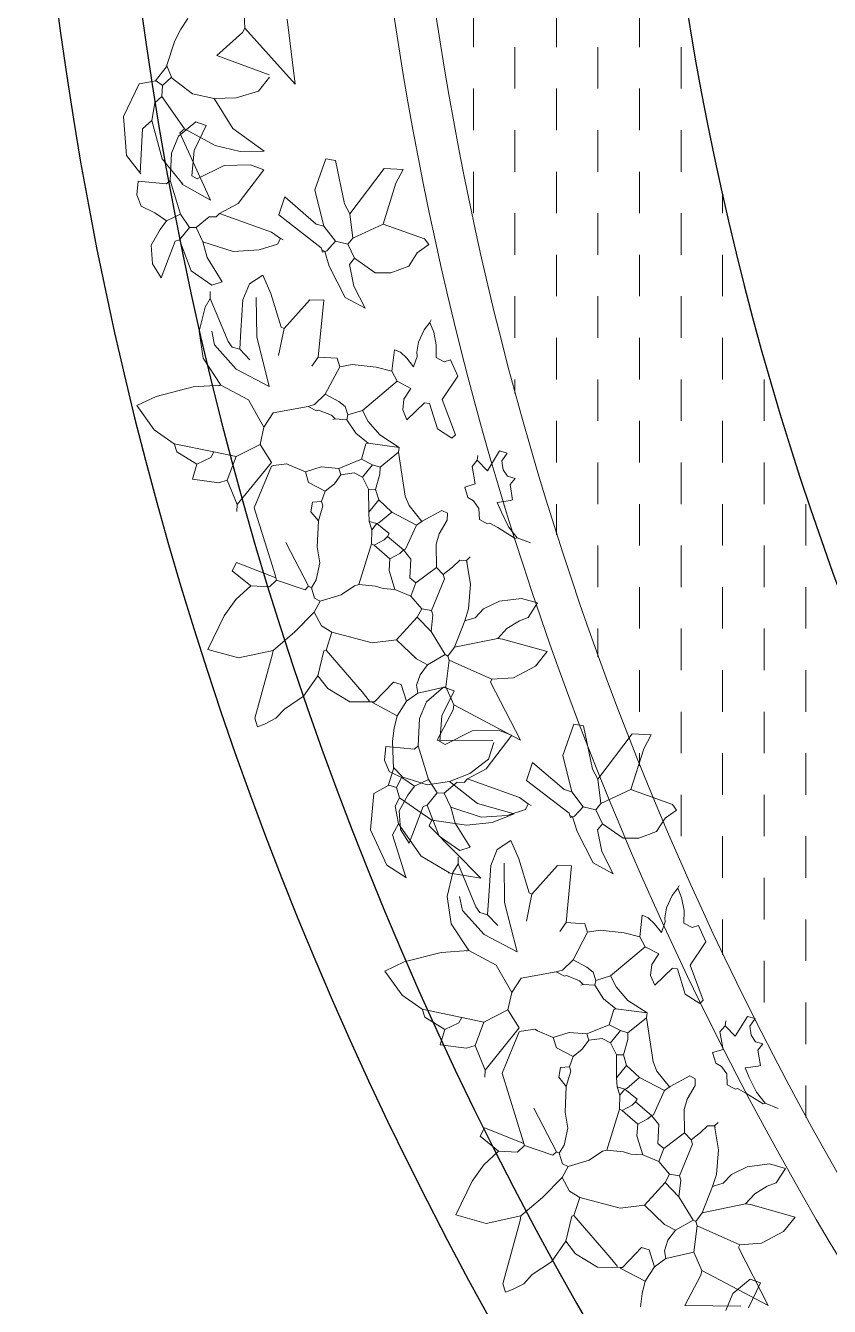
# Model space of a CAD drawing. Header units: millimetres. Extents: x 2667 to 2848, y -1 to 1765.
# Drawn here: x 2715.991 to 2716.959, y 1697.862 to 1699.404 of the extents above; entities that cross this region are included whole.
import ezdxf

# ---------------------------------------------------------------- set-up
doc = ezdxf.new("R2010")
doc.units = ezdxf.units.MM
for name, color, linetype, lineweight in [('ACQUA', 151, 'Continuous', 20), ('VERDE_giardino', 74, 'Continuous', 9), ('VETRATE', 171, 'Continuous', 9)]:
    doc.layers.add(name, color=color, linetype=linetype, lineweight=lineweight)
doc.layers.add('PROIEZIONI', color=145, linetype='Continuous')

msp = doc.modelspace()

# ---------------------------------------------------------------- hatches: boundary and pattern name
at = {"layer": 'ACQUA'}
h = msp.add_hatch(dxfattribs=at)
h.set_pattern_fill('DASH', color=256, scale=0.4, angle=90, style=0)
h.set_pattern_definition([(90, (2925.52994, 1814.877885), (-0.05, 0.05), [0.05, -0.05])])
h.paths.add_polyline_path([(2716.4724, 1700.5077), (2716.7749, 1700.5077, -0.174446), (2717.9341, 1702.729), (2717.7308, 1702.9496, 0.17708)])
h.paths.add_polyline_path([(2716.4745, 1699.4916, 2.20923), (2720.441, 1704.0078), (2720.441, 1703.7078, -2.193796), (2716.7772, 1699.4916)])

# ---------------------------------------------------------------- linework, layer by layer
at = {"layer": 'PROIEZIONI'}
for radius, end in [(3.7, 90), (4.45, 308.0722), (4.35, 309.1114)]:
    msp.add_arc((2720.441, 1700.0078), radius, 132.6531, end, dxfattribs=at)
at = {"layer": 'VERDE_giardino'}
for p, q in [((2716.2535, 1699.4247), (2716.2549, 1699.4008)), ((2716.1864, 1699.4123), (2716.1778, 1699.3994)), ((2716.3155, 1699.3335), (2716.3059, 1699.4114)), ((2716.1778, 1699.3994), (2716.1706, 1699.3853)), ((2716.2213, 1699.368), (2716.252, 1699.3956)), ((2716.252, 1699.3956), (2716.2549, 1699.4008)), ((2716.2549, 1699.4008), (2716.3155, 1699.3335)), ((2716.1706, 1699.3853), (2716.1602, 1699.3537)), ((2716.2841, 1699.3444), (2716.2213, 1699.368)), ((2716.1602, 1699.3537), (2716.1471, 1699.3368)), ((2716.1608, 1699.3554), (2716.1668, 1699.3416)), ((2716.1278, 1699.3338), (2716.1089, 1699.2945)), ((2716.1278, 1699.3338), (2716.148, 1699.3372)), ((2716.148, 1699.3372), (2716.1557, 1699.3315)), ((2716.155, 1699.3183), (2716.1557, 1699.3315)), ((2716.1668, 1699.3416), (2716.1557, 1699.3315)), ((2716.1918, 1699.3218), (2716.1662, 1699.3412)), ((2716.2715, 1699.325), (2716.2846, 1699.3418)), ((2716.1467, 1699.3107), (2716.155, 1699.3183)), ((2716.155, 1699.3183), (2716.1822, 1699.2797)), ((2716.218, 1699.3161), (2716.1918, 1699.3218)), ((2716.218, 1699.3161), (2716.2446, 1699.3167)), ((2716.2406, 1699.2799), (2716.218, 1699.3161)), ((2716.2446, 1699.3167), (2716.2715, 1699.325)), ((2716.1429, 1699.2897), (2716.1467, 1699.3107)), ((2716.1089, 1699.2945), (2716.1126, 1699.2476)), ((2716.1318, 1699.2796), (2716.1429, 1699.2897)), ((2716.1552, 1699.2434), (2716.1429, 1699.2897)), ((2716.1958, 1699.2881), (2716.175, 1699.2707)), ((2716.1937, 1699.2535), (2716.2083, 1699.2836)), ((2716.2083, 1699.2836), (2716.1958, 1699.2881)), ((2716.129, 1699.2262), (2716.1318, 1699.2796)), ((2716.175, 1699.2707), (2716.1667, 1699.2502)), ((2716.1822, 1699.2797), (2716.1767, 1699.2747)), ((2716.1767, 1699.2747), (2716.2136, 1699.1938)), ((2716.1822, 1699.2797), (2716.2192, 1699.2596)), ((2716.278, 1699.2527), (2716.2406, 1699.2799)), ((2716.1911, 1699.2228), (2716.1937, 1699.2535)), ((2716.2192, 1699.2596), (2716.2494, 1699.2522)), ((2716.2494, 1699.2522), (2716.278, 1699.2527)), ((2716.1126, 1699.2476), (2716.1298, 1699.2253)), ((2716.1801, 1699.213), (2716.1552, 1699.2434)), ((2716.1667, 1699.2502), (2716.165, 1699.2174)), ((2716.23, 1699.2354), (2716.1977, 1699.2193)), ((2716.2618, 1699.2364), (2716.23, 1699.2354)), ((2716.2776, 1699.2302), (2716.2618, 1699.2364)), ((2716.3392, 1699.206), (2716.3525, 1699.2435)), ((2716.3525, 1699.2435), (2716.3642, 1699.2416)), ((2716.3642, 1699.2416), (2716.3749, 1699.1893)), ((2716.1911, 1699.2228), (2716.1977, 1699.2193)), ((2716.2469, 1699.1897), (2716.2777, 1699.2302)), ((2716.3813, 1699.1774), (2716.4227, 1699.2319)), ((2716.4227, 1699.2319), (2716.4454, 1699.2306)), ((2716.4366, 1699.214), (2716.4454, 1699.2306)), ((2716.1264, 1699.2166), (2716.1248, 1699.2002)), ((2716.1264, 1699.2166), (2716.1607, 1699.2133)), ((2716.1607, 1699.2133), (2716.165, 1699.2174)), ((2716.1775, 1699.1769), (2716.165, 1699.2174)), ((2716.1788, 1699.2135), (2716.2136, 1699.1938)), ((2716.35, 1699.1622), (2716.3392, 1699.206)), ((2716.4213, 1699.1649), (2716.4366, 1699.214)), ((2716.1248, 1699.2002), (2716.1303, 1699.1866)), ((2716.2245, 1699.1776), (2716.2469, 1699.1897)), ((2716.2957, 1699.1759), (2716.3029, 1699.1976)), ((2716.3029, 1699.1976), (2716.3408, 1699.1649)), ((2716.3749, 1699.1893), (2716.3813, 1699.1774)), ((2716.1303, 1699.1866), (2716.1465, 1699.1784)), ((2716.1465, 1699.1784), (2716.1606, 1699.1689)), ((2716.1606, 1699.1689), (2716.1775, 1699.1769)), ((2716.1775, 1699.1769), (2716.1881, 1699.1608)), ((2716.1965, 1699.1606), (2716.2119, 1699.1737)), ((2716.2119, 1699.1737), (2716.2203, 1699.1735)), ((2716.2203, 1699.1735), (2716.2245, 1699.1776)), ((2716.2245, 1699.1776), (2716.287, 1699.1553)), ((2716.2957, 1699.1759), (2716.3469, 1699.1362)), ((2716.3849, 1699.148), (2716.3813, 1699.1774)), ((2716.1528, 1699.1582), (2716.1423, 1699.1394)), ((2716.1606, 1699.1689), (2716.1528, 1699.1582)), ((2716.1761, 1699.1459), (2716.1881, 1699.1608)), ((2716.1881, 1699.1608), (2716.1965, 1699.1606)), ((2716.1965, 1699.1606), (2716.2045, 1699.1436)), ((2716.3408, 1699.1649), (2716.35, 1699.1622)), ((2716.35, 1699.1622), (2716.3639, 1699.1443)), ((2716.3849, 1699.148), (2716.4213, 1699.1649)), ((2716.4213, 1699.1649), (2716.4713, 1699.147)), ((2716.1541, 1699.1002), (2716.171, 1699.1443)), ((2716.171, 1699.1443), (2716.1761, 1699.1459)), ((2716.1761, 1699.1459), (2716.1904, 1699.1087)), ((2716.2045, 1699.1436), (2716.2408, 1699.1317)), ((2716.2045, 1699.1436), (2716.2097, 1699.1246)), ((2716.287, 1699.1553), (2716.2977, 1699.1476)), ((2716.2942, 1699.1409), (2716.2977, 1699.1476)), ((2716.2977, 1699.1476), (2716.301, 1699.1458)), ((2716.3535, 1699.1327), (2716.3639, 1699.1443)), ((2716.3639, 1699.1443), (2716.3789, 1699.1406)), ((2716.3789, 1699.1406), (2716.3849, 1699.148)), ((2716.4713, 1699.147), (2716.4762, 1699.1402)), ((2716.1423, 1699.1394), (2716.1439, 1699.1169)), ((2716.2408, 1699.1317), (2716.2723, 1699.1338)), ((2716.2723, 1699.1338), (2716.2942, 1699.1409)), ((2716.3477, 1699.1337), (2716.3469, 1699.1362)), ((2716.3477, 1699.1337), (2716.351, 1699.132)), ((2716.3485, 1699.1312), (2716.3477, 1699.1337)), ((2716.3485, 1699.1312), (2716.351, 1699.132)), ((2716.351, 1699.132), (2716.3535, 1699.1327)), ((2716.351, 1699.132), (2716.3565, 1699.1142)), ((2716.3789, 1699.1406), (2716.3869, 1699.1237)), ((2716.4522, 1699.1143), (2716.4625, 1699.1304)), ((2716.4625, 1699.1304), (2716.4762, 1699.1402)), ((2716.1439, 1699.1169), (2716.1541, 1699.1002)), ((2716.2097, 1699.1246), (2716.2278, 1699.0953)), ((2716.3757, 1699.0765), (2716.3565, 1699.1142)), ((2716.3809, 1699.1162), (2716.3869, 1699.1237)), ((2716.3862, 1699.0901), (2716.3809, 1699.1162)), ((2716.3869, 1699.1237), (2716.4117, 1699.1064)), ((2716.4306, 1699.1063), (2716.4522, 1699.1143)), ((2716.1904, 1699.1087), (2716.2152, 1699.0914)), ((2716.2766, 1699.1033), (2716.2604, 1699.0928)), ((2716.2862, 1699.0813), (2716.2766, 1699.1033)), ((2716.4117, 1699.1064), (2716.4306, 1699.1063)), ((2716.2131, 1699.0753), (2716.2133, 1699.0837)), ((2716.2152, 1699.0914), (2716.2278, 1699.0953)), ((2716.2525, 1699.0736), (2716.2604, 1699.0928)), ((2716.2988, 1699.0408), (2716.2862, 1699.0813)), ((2716.3862, 1699.0901), (2716.3998, 1699.0636)), ((2716.207, 1699.065), (2716.2131, 1699.0753)), ((2716.2131, 1699.0753), (2716.2347, 1699.0237)), ((2716.25, 1699.0368), (2716.2525, 1699.0736)), ((2716.2687, 1699.0764), (2716.2692, 1699.029)), ((2716.3021, 1699.039), (2716.333, 1699.0736)), ((2716.3498, 1699.0733), (2716.333, 1699.0736)), ((2716.3433, 1699.0046), (2716.3498, 1699.0733)), ((2716.3998, 1699.0636), (2716.3757, 1699.0765)), ((2716.1999, 1699.036), (2716.207, 1699.065)), ((2716.2049, 1699.0033), (2716.1999, 1699.036)), ((2716.2183, 1699.0195), (2716.215, 1699.036)), ((2716.2487, 1699.0142), (2716.25, 1699.0368)), ((2716.3021, 1699.039), (2716.2955, 1699.0065)), ((2716.3021, 1699.039), (2716.2988, 1699.0408)), ((2716.4707, 1699.0374), (2716.464, 1699.0226)), ((2716.4776, 1699.0463), (2716.4707, 1699.0374)), ((2716.4776, 1699.0463), (2716.4793, 1699.0496)), ((2716.4822, 1699.0348), (2716.4776, 1699.0463)), ((2716.4853, 1699.0195), (2716.4822, 1699.0348)), ((2716.2445, 1698.9903), (2716.2183, 1699.0195)), ((2716.2347, 1699.0237), (2716.2395, 1699.0169)), ((2716.2692, 1699.029), (2716.2841, 1698.9693)), ((2716.464, 1699.0226), (2716.4619, 1699.0107)), ((2716.4851, 1699.0042), (2716.4853, 1699.0195)), ((2716.2395, 1699.0169), (2716.2487, 1699.0142)), ((2716.2487, 1699.0142), (2716.261, 1699.0013)), ((2716.3433, 1699.0046), (2716.3355, 1698.9939)), ((2716.3433, 1699.0046), (2716.3659, 1699.0033)), ((2716.4319, 1698.9877), (2716.4349, 1699.0136)), ((2716.4421, 1699.0107), (2716.4349, 1699.0136)), ((2716.4497, 1699.0033), (2716.4421, 1699.0107)), ((2716.4624, 1699.0055), (2716.458, 1698.993)), ((2716.4619, 1699.0107), (2716.4624, 1699.0055)), ((2716.495, 1698.9989), (2716.4851, 1699.0042)), ((2716.2049, 1699.0033), (2716.226, 1698.971)), ((2716.2841, 1698.9693), (2716.2445, 1698.9903)), ((2716.3516, 1698.96), (2716.3691, 1698.9932)), ((2716.3659, 1699.0033), (2716.3691, 1698.9932)), ((2716.3842, 1698.9958), (2716.3691, 1698.9932)), ((2716.413, 1698.9925), (2716.3842, 1698.9958)), ((2716.4319, 1698.9877), (2716.413, 1698.9925)), ((2716.458, 1698.993), (2716.4497, 1699.0033)), ((2716.5026, 1699.0013), (2716.495, 1698.9989)), ((2716.5026, 1699.0013), (2716.5114, 1698.9818)), ((2716.3965, 1698.9406), (2716.4383, 1698.9758)), ((2716.4319, 1698.9877), (2716.4383, 1698.9758)), ((2716.4383, 1698.9758), (2716.4549, 1698.967)), ((2716.5114, 1698.9818), (2716.4924, 1698.9537)), ((2716.1249, 1698.9465), (2716.1482, 1698.9575)), ((2716.1482, 1698.9575), (2716.1927, 1698.9688)), ((2716.1927, 1698.9688), (2716.226, 1698.971)), ((2716.226, 1698.971), (2716.2235, 1698.9702)), ((2716.226, 1698.971), (2716.2592, 1698.9535)), ((2716.3387, 1698.9477), (2716.3516, 1698.96)), ((2716.3516, 1698.96), (2716.3682, 1698.9513)), ((2716.4549, 1698.967), (2716.4462, 1698.9543)), ((2716.1459, 1698.9173), (2716.1249, 1698.9465)), ((2716.2592, 1698.9535), (2716.2778, 1698.9204)), ((2716.3311, 1698.9453), (2716.2891, 1698.9378)), ((2716.3311, 1698.9453), (2716.3387, 1698.9477)), ((2716.3311, 1698.9453), (2716.3411, 1698.9401)), ((2716.3682, 1698.9513), (2716.3756, 1698.9452)), ((2716.3756, 1698.9452), (2716.3788, 1698.9351)), ((2716.4462, 1698.9543), (2716.4449, 1698.9412)), ((2716.4499, 1698.9294), (2716.4713, 1698.9499)), ((2716.4713, 1698.9499), (2716.4772, 1698.949)), ((2716.4772, 1698.949), (2716.4866, 1698.9186)), ((2716.4924, 1698.9537), (2716.5083, 1698.9114)), ((2716.2778, 1698.9204), (2716.2891, 1698.9378)), ((2716.3411, 1698.9401), (2716.3436, 1698.9409)), ((2716.3436, 1698.9409), (2716.3594, 1698.9347)), ((2716.3594, 1698.9347), (2716.3636, 1698.9304)), ((2716.361, 1698.9296), (2716.3636, 1698.9304)), ((2716.3636, 1698.9304), (2716.3778, 1698.9292)), ((2716.3778, 1698.9292), (2716.3788, 1698.9351)), ((2716.3778, 1698.9292), (2716.3884, 1698.9131)), ((2716.3788, 1698.9351), (2716.3965, 1698.9406)), ((2716.4033, 1698.9272), (2716.3965, 1698.9406)), ((2716.4174, 1698.9112), (2716.4033, 1698.9272)), ((2716.4449, 1698.9412), (2716.4499, 1698.9294)), ((2716.1698, 1698.9005), (2716.1459, 1698.9173)), ((2716.2778, 1698.9204), (2716.2732, 1698.8996)), ((2716.3884, 1698.9131), (2716.4032, 1698.901)), ((2716.4866, 1698.9186), (2716.504, 1698.9073)), ((2716.504, 1698.9073), (2716.5083, 1698.9114)), ((2716.2176, 1698.8907), (2716.1698, 1698.9005)), ((2716.1731, 1698.8908), (2716.17, 1698.9009)), ((2716.2443, 1698.8851), (2716.2732, 1698.8996)), ((2716.2732, 1698.8996), (2716.2869, 1698.878)), ((2716.3952, 1698.8819), (2716.4007, 1698.9002)), ((2716.4007, 1698.9002), (2716.4032, 1698.901)), ((2716.4032, 1698.901), (2716.4408, 1698.896)), ((2716.4408, 1698.896), (2716.4174, 1698.9112)), ((2716.4399, 1698.8902), (2716.4408, 1698.896)), ((2716.1972, 1698.876), (2716.1731, 1698.8908)), ((2716.1972, 1698.876), (2716.2141, 1698.884)), ((2716.2141, 1698.884), (2716.2176, 1698.8907)), ((2716.2176, 1698.8907), (2716.2443, 1698.8851)), ((2716.2337, 1698.8568), (2716.2443, 1698.8851)), ((2716.3682, 1698.8707), (2716.3952, 1698.8819)), ((2716.3952, 1698.8819), (2716.4085, 1698.8749)), ((2716.4177, 1698.8722), (2716.4399, 1698.8902)), ((2716.4399, 1698.8902), (2716.448, 1698.8372)), ((2716.5284, 1698.8732), (2716.5345, 1698.8806)), ((2716.5354, 1698.8865), (2716.5345, 1698.8806)), ((2716.5345, 1698.8806), (2716.5468, 1698.8678)), ((2716.5468, 1698.8678), (2716.5615, 1698.8918)), ((2716.5615, 1698.8918), (2716.5707, 1698.8891)), ((2716.5644, 1698.8801), (2716.5707, 1698.8891)), ((2716.1972, 1698.876), (2716.1917, 1698.8577)), ((2716.2456, 1698.8272), (2716.2869, 1698.878)), ((2716.2869, 1698.8733), (2716.2662, 1698.8235)), ((2716.2894, 1698.8741), (2716.2869, 1698.8733)), ((2716.2894, 1698.8741), (2716.3054, 1698.8762)), ((2716.3054, 1698.8762), (2716.3087, 1698.8745)), ((2716.3087, 1698.8745), (2716.3278, 1698.8665)), ((2716.3278, 1698.8665), (2716.3468, 1698.8725)), ((2716.3278, 1698.8665), (2716.3317, 1698.8539)), ((2716.3468, 1698.8725), (2716.3682, 1698.8707)), ((2716.3705, 1698.8631), (2716.3682, 1698.8707)), ((2716.3705, 1698.8631), (2716.3865, 1698.8653)), ((2716.3865, 1698.8653), (2716.3965, 1698.8601)), ((2716.3965, 1698.8601), (2716.4085, 1698.8749)), ((2716.4085, 1698.8749), (2716.4177, 1698.8722)), ((2716.4175, 1698.8638), (2716.4177, 1698.8722)), ((2716.5322, 1698.8522), (2716.5284, 1698.8732)), ((2716.5658, 1698.8692), (2716.5644, 1698.8801)), ((2716.5712, 1698.8614), (2716.5658, 1698.8692)), ((2716.1917, 1698.8577), (2716.2235, 1698.8536)), ((2716.2235, 1698.8536), (2716.2337, 1698.8568)), ((2716.2337, 1698.8568), (2716.2456, 1698.8272)), ((2716.3317, 1698.8539), (2716.3517, 1698.8434)), ((2716.3517, 1698.8434), (2716.3628, 1698.8524)), ((2716.3628, 1698.8524), (2716.3705, 1698.8631)), ((2716.3965, 1698.8601), (2716.4037, 1698.8457)), ((2716.4121, 1698.8455), (2716.4175, 1698.8638)), ((2716.5195, 1698.8482), (2716.5322, 1698.8522)), ((2716.5801, 1698.8587), (2716.5712, 1698.8614)), ((2716.5741, 1698.8513), (2716.5801, 1698.8587)), ((2716.5771, 1698.8328), (2716.5741, 1698.8513)), ((2716.3472, 1698.8309), (2716.3517, 1698.8434)), ((2716.4037, 1698.8457), (2716.4121, 1698.8455)), ((2716.404, 1698.818), (2716.4037, 1698.8457)), ((2716.416, 1698.8328), (2716.4121, 1698.8455)), ((2716.448, 1698.8372), (2716.4525, 1698.826)), ((2716.5234, 1698.8356), (2716.5195, 1698.8482)), ((2716.5303, 1698.8316), (2716.5234, 1698.8356)), ((2716.2456, 1698.8272), (2716.2454, 1698.8188)), ((2716.2662, 1698.8235), (2716.2916, 1698.7415)), ((2716.3344, 1698.8186), (2716.3363, 1698.8303)), ((2716.3363, 1698.8303), (2716.3472, 1698.8309)), ((2716.3434, 1698.8075), (2716.3488, 1698.8258)), ((2716.3488, 1698.8258), (2716.3472, 1698.8309)), ((2716.404, 1698.818), (2716.416, 1698.8328)), ((2716.416, 1698.8328), (2716.4317, 1698.8182)), ((2716.4525, 1698.826), (2716.4678, 1698.807)), ((2716.4683, 1698.8074), (2716.4921, 1698.8203)), ((2716.4921, 1698.8203), (2716.4987, 1698.8168)), ((2716.5365, 1698.8226), (2716.5303, 1698.8316)), ((2716.5372, 1698.8093), (2716.5365, 1698.8226)), ((2716.5586, 1698.8298), (2716.5745, 1698.832)), ((2716.5637, 1698.8183), (2716.5586, 1698.8298)), ((2716.5745, 1698.832), (2716.5771, 1698.8328)), ((2716.3434, 1698.8075), (2716.3344, 1698.8186)), ((2716.3419, 1698.7765), (2716.3434, 1698.8075)), ((2716.4046, 1698.807), (2716.404, 1698.818)), ((2716.4046, 1698.807), (2716.4137, 1698.8043)), ((2716.4077, 1698.7969), (2716.4046, 1698.807)), ((2716.4077, 1698.7969), (2716.4137, 1698.8043)), ((2716.4137, 1698.8043), (2716.4163, 1698.8051)), ((2716.4137, 1698.8043), (2716.4286, 1698.7923)), ((2716.4163, 1698.8051), (2716.4317, 1698.8182)), ((2716.4317, 1698.8182), (2716.4615, 1698.8025)), ((2716.4615, 1698.8025), (2716.4683, 1698.8074)), ((2716.4985, 1698.8084), (2716.4888, 1698.7922)), ((2716.4987, 1698.8168), (2716.4985, 1698.8084)), ((2716.5438, 1698.8058), (2716.5372, 1698.8093)), ((2716.5438, 1698.8058), (2716.5471, 1698.804)), ((2716.5471, 1698.804), (2716.5496, 1698.8048)), ((2716.5496, 1698.8048), (2716.5596, 1698.7996)), ((2716.5722, 1698.8005), (2716.5637, 1698.8183)), ((2716.4074, 1698.7801), (2716.4077, 1698.7969)), ((2716.4226, 1698.7849), (2716.4268, 1698.789)), ((2716.4286, 1698.7923), (2716.4268, 1698.789)), ((2716.4268, 1698.789), (2716.4458, 1698.7726)), ((2716.4483, 1698.7734), (2716.4615, 1698.8025)), ((2716.4888, 1698.7922), (2716.4853, 1698.7797)), ((2716.5596, 1698.7996), (2716.5803, 1698.7866)), ((2716.5828, 1698.7874), (2716.5722, 1698.8005)), ((2716.3316, 1698.7289), (2716.3042, 1698.7815)), ((2716.3419, 1698.7765), (2716.3452, 1698.7572)), ((2716.3921, 1698.731), (2716.4074, 1698.7801)), ((2716.4074, 1698.7801), (2716.4107, 1698.7784)), ((2716.4107, 1698.7784), (2716.4226, 1698.7849)), ((2716.4107, 1698.7784), (2716.4296, 1698.7621)), ((2716.4415, 1698.7685), (2716.4458, 1698.7726)), ((2716.4458, 1698.7726), (2716.4483, 1698.7734)), ((2716.4458, 1698.7726), (2716.4548, 1698.7615)), ((2716.4853, 1698.7797), (2716.4856, 1698.7517)), ((2716.5803, 1698.7866), (2716.5828, 1698.7874)), ((2716.5828, 1698.7874), (2716.5986, 1698.7812)), ((2716.2398, 1698.7476), (2716.245, 1698.7576)), ((2716.245, 1698.7576), (2716.2924, 1698.7389)), ((2716.3452, 1698.7572), (2716.3408, 1698.7367)), ((2716.4285, 1698.7478), (2716.4296, 1698.7621)), ((2716.4296, 1698.7621), (2716.4415, 1698.7685)), ((2716.4548, 1698.7615), (2716.4535, 1698.7389)), ((2716.5049, 1698.7521), (2716.5135, 1698.7603)), ((2716.5135, 1698.7603), (2716.5219, 1698.7601)), ((2716.5219, 1698.7601), (2716.5261, 1698.7642)), ((2716.5266, 1698.7313), (2716.5219, 1698.7601)), ((2716.5226, 1698.7576), (2716.5219, 1698.7601)), ((2716.262, 1698.7295), (2716.2398, 1698.7476)), ((2716.4356, 1698.725), (2716.4285, 1698.7478)), ((2716.4609, 1698.7329), (2716.4856, 1698.7517)), ((2716.4856, 1698.7517), (2716.4938, 1698.7431)), ((2716.4938, 1698.7431), (2716.5049, 1698.7521)), ((2716.4954, 1698.738), (2716.4938, 1698.7431)), ((2716.244, 1698.7131), (2716.262, 1698.7295)), ((2716.262, 1698.7295), (2716.2846, 1698.7282)), ((2716.2846, 1698.7282), (2716.2932, 1698.7364)), ((2716.2924, 1698.7389), (2716.2916, 1698.7415)), ((2716.2932, 1698.7364), (2716.2924, 1698.7389)), ((2716.2932, 1698.7364), (2716.3274, 1698.7248)), ((2716.3274, 1698.7248), (2716.3316, 1698.7289)), ((2716.3316, 1698.7289), (2716.335, 1698.7271)), ((2716.3408, 1698.7367), (2716.335, 1698.7271)), ((2716.335, 1698.7271), (2716.3389, 1698.7145)), ((2716.3708, 1698.7188), (2716.387, 1698.7294)), ((2716.387, 1698.7294), (2716.3921, 1698.731)), ((2716.3921, 1698.731), (2716.4122, 1698.7289)), ((2716.4122, 1698.7289), (2716.4213, 1698.7262)), ((2716.4535, 1698.7389), (2716.4609, 1698.7329)), ((2716.4547, 1698.7171), (2716.4609, 1698.7329)), ((2716.4795, 1698.6998), (2716.4954, 1698.738)), ((2716.5243, 1698.7017), (2716.5266, 1698.7313)), ((2716.23, 1698.6935), (2716.244, 1698.7131)), ((2716.3385, 1698.6977), (2716.3455, 1698.711)), ((2716.3389, 1698.7145), (2716.3455, 1698.711)), ((2716.3455, 1698.711), (2716.3708, 1698.7188)), ((2716.4213, 1698.7262), (2716.4356, 1698.725)), ((2716.4356, 1698.725), (2716.4547, 1698.7171)), ((2716.4547, 1698.7171), (2716.4678, 1698.7017)), ((2716.588, 1698.7143), (2716.5613, 1698.7108)), ((2716.6072, 1698.7088), (2716.588, 1698.7143)), ((2716.3385, 1698.6977), (2716.3149, 1698.6739)), ((2716.3473, 1698.6814), (2716.3385, 1698.6977)), ((2716.4625, 1698.6917), (2716.4678, 1698.7017)), ((2716.4678, 1698.7017), (2716.4795, 1698.6998)), ((2716.4811, 1698.6947), (2716.4795, 1698.6998)), ((2716.5195, 1698.6872), (2716.5243, 1698.7017)), ((2716.5423, 1698.7016), (2716.5322, 1698.6911)), ((2716.5613, 1698.7108), (2716.5423, 1698.7016)), ((2716.6072, 1698.7088), (2716.5959, 1698.6915)), ((2716.2105, 1698.653), (2716.23, 1698.6935)), ((2716.3598, 1698.6738), (2716.3473, 1698.6814)), ((2716.4376, 1698.6646), (2716.4625, 1698.6917)), ((2716.4625, 1698.6917), (2716.479, 1698.6746)), ((2716.479, 1698.6746), (2716.4811, 1698.6947)), ((2716.5071, 1698.6556), (2716.5195, 1698.6872)), ((2716.5195, 1698.6872), (2716.522, 1698.688)), ((2716.5322, 1698.6911), (2716.522, 1698.688)), ((2716.5704, 1698.678), (2716.5854, 1698.6874)), ((2716.5854, 1698.6874), (2716.5959, 1698.6915)), ((2716.3149, 1698.6739), (2716.2889, 1698.6518)), ((2716.3527, 1698.6521), (2716.3598, 1698.6738)), ((2716.3598, 1698.6738), (2716.4082, 1698.661)), ((2716.4082, 1698.661), (2716.4376, 1698.6646)), ((2716.4376, 1698.6646), (2716.4615, 1698.6414)), ((2716.479, 1698.6746), (2716.496, 1698.6466)), ((2716.5071, 1698.6556), (2716.5593, 1698.6662)), ((2716.5593, 1698.6662), (2716.5704, 1698.678)), ((2716.5593, 1698.6662), (2716.5652, 1698.6653)), ((2716.5652, 1698.6653), (2716.6189, 1698.6502)), ((2716.2471, 1698.6427), (2716.2105, 1698.653)), ((2716.2889, 1698.6518), (2716.2471, 1698.6427)), ((2716.2879, 1698.6459), (2716.2889, 1698.6518)), ((2716.3428, 1698.6213), (2716.3501, 1698.6513)), ((2716.3501, 1698.6513), (2716.3527, 1698.6521)), ((2716.3527, 1698.6521), (2716.3961, 1698.6017)), ((2716.4993, 1698.6448), (2716.5071, 1698.6556)), ((2716.6189, 1698.6502), (2716.6049, 1698.6327)), ((2716.2671, 1698.57), (2716.2879, 1698.6459)), ((2716.4615, 1698.6414), (2716.4748, 1698.6345)), ((2716.4748, 1698.6345), (2716.4658, 1698.6225)), ((2716.4748, 1698.6345), (2716.496, 1698.6466)), ((2716.496, 1698.6466), (2716.4993, 1698.6448)), ((2716.4968, 1698.608), (2716.5009, 1698.6398)), ((2716.5009, 1698.6398), (2716.4993, 1698.6448)), ((2716.5009, 1698.6398), (2716.5524, 1698.6169)), ((2716.3255, 1698.5965), (2716.3428, 1698.6213)), ((2716.3547, 1698.6059), (2716.3428, 1698.6213)), ((2716.4658, 1698.6225), (2716.4617, 1698.6098)), ((2716.5784, 1698.6188), (2716.5524, 1698.6169)), ((2716.6049, 1698.6327), (2716.5784, 1698.6188)), ((2716.3811, 1698.5898), (2716.3547, 1698.6059)), ((2716.4109, 1698.5897), (2716.434, 1698.6135)), ((2716.434, 1698.6135), (2716.4432, 1698.6108)), ((2716.4432, 1698.6108), (2716.4495, 1698.5905)), ((2716.4617, 1698.6098), (2716.4631, 1698.6003)), ((2716.4631, 1698.6003), (2716.4968, 1698.608)), ((2716.4942, 1698.6075), (2716.4734, 1698.59)), ((2716.4921, 1698.5728), (2716.5067, 1698.603)), ((2716.5067, 1698.603), (2716.4942, 1698.6075)), ((2716.4968, 1698.608), (2716.5064, 1698.586)), ((2716.5506, 1698.6136), (2716.5524, 1698.6169)), ((2716.5866, 1698.5438), (2716.5506, 1698.6136)), ((2716.3025, 1698.581), (2716.3255, 1698.5965)), ((2716.4109, 1698.5897), (2716.3811, 1698.5898)), ((2716.3961, 1698.6017), (2716.4051, 1698.5906)), ((2716.4084, 1698.5889), (2716.4109, 1698.5897)), ((2716.4084, 1698.5889), (2716.4382, 1698.5731)), ((2716.4382, 1698.5731), (2716.4495, 1698.5905)), ((2716.4495, 1698.5905), (2716.4631, 1698.6003)), ((2716.4734, 1698.59), (2716.4651, 1698.5696)), ((2716.3025, 1698.581), (2716.2924, 1698.57)), ((2716.4382, 1698.5731), (2716.4346, 1698.5581)), ((2716.4863, 1698.5436), (2716.5055, 1698.5801)), ((2716.4895, 1698.5421), (2716.4921, 1698.5728)), ((2716.5055, 1698.5801), (2716.5064, 1698.586)), ((2716.5064, 1698.586), (2716.5866, 1698.5438)), ((2716.2702, 1698.5599), (2716.2671, 1698.57)), ((2716.2785, 1698.5631), (2716.2702, 1698.5599)), ((2716.2924, 1698.57), (2716.2785, 1698.5631)), ((2716.4346, 1698.5581), (2716.4326, 1698.5424)), ((2716.4651, 1698.5696), (2716.4634, 1698.5368)), ((2716.6376, 1698.5254), (2716.6509, 1698.5628)), ((2716.6509, 1698.5628), (2716.6626, 1698.5609)), ((2716.6626, 1698.5609), (2716.6733, 1698.5087)), ((2716.4326, 1698.5424), (2716.4339, 1698.5091)), ((2716.5534, 1698.5431), (2716.4863, 1698.5436)), ((2716.4895, 1698.5421), (2716.4961, 1698.5386)), ((2716.5284, 1698.5548), (2716.4961, 1698.5386)), ((2716.5602, 1698.5557), (2716.5284, 1698.5548)), ((2716.5453, 1698.509), (2716.5761, 1698.5495)), ((2716.576, 1698.5495), (2716.5602, 1698.5557)), ((2716.6797, 1698.4968), (2716.7211, 1698.5513)), ((2716.7211, 1698.5513), (2716.7438, 1698.55)), ((2716.735, 1698.5334), (2716.7438, 1698.55)), ((2716.4248, 1698.5359), (2716.4232, 1698.5196)), ((2716.4248, 1698.5359), (2716.4591, 1698.5327)), ((2716.4591, 1698.5327), (2716.4634, 1698.5368)), ((2716.4759, 1698.4963), (2716.4634, 1698.5368)), ((2716.5482, 1698.5206), (2716.5547, 1698.5409)), ((2716.7197, 1698.4842), (2716.735, 1698.5334)), ((2716.4232, 1698.5196), (2716.4287, 1698.506)), ((2716.4338, 1698.5109), (2716.4442, 1698.5)), ((2716.5258, 1698.5035), (2716.5482, 1698.5206)), ((2716.5941, 1698.4952), (2716.6013, 1698.5169)), ((2716.6013, 1698.5169), (2716.6392, 1698.4842)), ((2716.6484, 1698.4815), (2716.6376, 1698.5254)), ((2716.4339, 1698.5091), (2716.4274, 1698.4887)), ((2716.4287, 1698.506), (2716.4449, 1698.4978)), ((2716.4442, 1698.5), (2716.4373, 1698.4868)), ((2716.4745, 1698.4901), (2716.4438, 1698.4994)), ((2716.4449, 1698.4978), (2716.459, 1698.4882)), ((2716.459, 1698.4882), (2716.4759, 1698.4963)), ((2716.4759, 1698.4963), (2716.4865, 1698.4801)), ((2716.5011, 1698.4938), (2716.5258, 1698.5035)), ((2716.5187, 1698.4929), (2716.5229, 1698.497)), ((2716.5229, 1698.497), (2716.5453, 1698.509)), ((2716.5229, 1698.497), (2716.5854, 1698.4747)), ((2716.5941, 1698.4952), (2716.6453, 1698.4556)), ((2716.6733, 1698.5087), (2716.6797, 1698.4968)), ((2716.6833, 1698.4674), (2716.6797, 1698.4968)), ((2716.4103, 1698.4793), (2716.4281, 1698.4895)), ((2716.4281, 1698.4895), (2716.4373, 1698.4868)), ((2716.4412, 1698.4741), (2716.4373, 1698.4868)), ((2716.459, 1698.4882), (2716.4512, 1698.4775)), ((2716.5011, 1698.4938), (2716.4745, 1698.4901)), ((2716.4745, 1698.4653), (2716.4865, 1698.4801)), ((2716.4865, 1698.4801), (2716.4949, 1698.4799)), ((2716.4949, 1698.4799), (2716.5103, 1698.493)), ((2716.4949, 1698.4799), (2716.5029, 1698.463)), ((2716.5348, 1698.4676), (2716.5011, 1698.4938)), ((2716.5103, 1698.493), (2716.5187, 1698.4929)), ((2716.6392, 1698.4842), (2716.6484, 1698.4815)), ((2716.6484, 1698.4815), (2716.6623, 1698.4636)), ((2716.6833, 1698.4674), (2716.7197, 1698.4842)), ((2716.7197, 1698.4842), (2716.7697, 1698.4664)), ((2716.4103, 1698.4793), (2716.4061, 1698.4358)), ((2716.4359, 1698.4642), (2716.4412, 1698.4741)), ((2716.4397, 1698.4431), (2716.4359, 1698.4642)), ((2716.4512, 1698.4775), (2716.4407, 1698.4587)), ((2716.4412, 1698.4741), (2716.48, 1698.4473)), ((2716.4694, 1698.4637), (2716.4745, 1698.4653)), ((2716.4745, 1698.4653), (2716.4888, 1698.4281)), ((2716.5792, 1698.4549), (2716.5348, 1698.4676)), ((2716.5854, 1698.4747), (2716.5961, 1698.4669)), ((2716.5926, 1698.4603), (2716.5961, 1698.4669)), ((2716.5961, 1698.4669), (2716.5994, 1698.4652)), ((2716.6773, 1698.4599), (2716.6833, 1698.4674)), ((2716.7697, 1698.4664), (2716.7746, 1698.4596)), ((2716.4407, 1698.4587), (2716.4423, 1698.4363)), ((2716.4525, 1698.4196), (2716.4694, 1698.4637)), ((2716.5029, 1698.463), (2716.5392, 1698.451)), ((2716.5029, 1698.463), (2716.5081, 1698.4439)), ((2716.5392, 1698.451), (2716.5707, 1698.4531)), ((2716.5526, 1698.4446), (2716.5792, 1698.4549)), ((2716.5707, 1698.4531), (2716.5926, 1698.4603)), ((2716.6461, 1698.4531), (2716.6453, 1698.4556)), ((2716.6461, 1698.4531), (2716.6494, 1698.4513)), ((2716.6469, 1698.4505), (2716.6461, 1698.4531)), ((2716.6469, 1698.4505), (2716.6494, 1698.4513)), ((2716.6494, 1698.4513), (2716.6519, 1698.4521)), ((2716.6494, 1698.4513), (2716.6549, 1698.4336)), ((2716.6519, 1698.4521), (2716.6623, 1698.4636)), ((2716.6623, 1698.4636), (2716.6773, 1698.4599)), ((2716.6773, 1698.4599), (2716.6853, 1698.443)), ((2716.7506, 1698.4336), (2716.7609, 1698.4498)), ((2716.7609, 1698.4498), (2716.7746, 1698.4596)), ((2716.4061, 1698.4358), (2716.4257, 1698.3931)), ((2716.4327, 1698.4298), (2716.4397, 1698.4431)), ((2716.4671, 1698.4039), (2716.4397, 1698.4431)), ((2716.4423, 1698.4363), (2716.4525, 1698.4196)), ((2716.48, 1698.4473), (2716.4766, 1698.4406)), ((2716.4766, 1698.4406), (2716.5391, 1698.3775)), ((2716.48, 1698.4473), (2716.5217, 1698.4412)), ((2716.5081, 1698.4439), (2716.5262, 1698.4147)), ((2716.5217, 1698.4412), (2716.5526, 1698.4446)), ((2716.6741, 1698.3959), (2716.6549, 1698.4336)), ((2716.6793, 1698.4356), (2716.6853, 1698.443)), ((2716.6846, 1698.4095), (2716.6793, 1698.4356)), ((2716.6853, 1698.443), (2716.7101, 1698.4257)), ((2716.729, 1698.4256), (2716.7506, 1698.4336)), ((2716.4486, 1698.3787), (2716.4327, 1698.4298)), ((2716.4888, 1698.4281), (2716.5136, 1698.4108)), ((2716.575, 1698.4227), (2716.5588, 1698.4121)), ((2716.5846, 1698.4007), (2716.575, 1698.4227)), ((2716.7101, 1698.4257), (2716.729, 1698.4256)), ((2716.5011, 1698.3839), (2716.4671, 1698.4039)), ((2716.5115, 1698.3947), (2716.5117, 1698.403)), ((2716.5136, 1698.4108), (2716.5262, 1698.4147)), ((2716.5509, 1698.393), (2716.5588, 1698.4121)), ((2716.6846, 1698.4095), (2716.6982, 1698.3829)), ((2716.4257, 1698.3931), (2716.4496, 1698.3781)), ((2716.5054, 1698.3843), (2716.5115, 1698.3947)), ((2716.5115, 1698.3947), (2716.5331, 1698.343)), ((2716.5484, 1698.3561), (2716.5509, 1698.393)), ((2716.5671, 1698.3957), (2716.5676, 1698.3484)), ((2716.5972, 1698.3601), (2716.5846, 1698.4007)), ((2716.6005, 1698.3584), (2716.6314, 1698.393)), ((2716.6482, 1698.3926), (2716.6314, 1698.393)), ((2716.6417, 1698.324), (2716.6482, 1698.3926)), ((2716.6982, 1698.3829), (2716.6741, 1698.3959)), ((2716.4983, 1698.3554), (2716.5054, 1698.3843)), ((2716.4997, 1698.384), (2716.5391, 1698.3775)), ((2716.6005, 1698.3584), (2716.5939, 1698.3258)), ((2716.6005, 1698.3584), (2716.5972, 1698.3601)), ((2716.7691, 1698.3567), (2716.7624, 1698.3419)), ((2716.776, 1698.3656), (2716.7691, 1698.3567)), ((2716.776, 1698.3656), (2716.7777, 1698.3689)), ((2716.7806, 1698.3542), (2716.776, 1698.3656)), ((2716.5033, 1698.3227), (2716.4983, 1698.3554)), ((2716.5167, 1698.3388), (2716.5134, 1698.3553)), ((2716.5331, 1698.343), (2716.5379, 1698.3362)), ((2716.5471, 1698.3335), (2716.5484, 1698.3561)), ((2716.5676, 1698.3484), (2716.5825, 1698.2887)), ((2716.7624, 1698.3419), (2716.7603, 1698.33)), ((2716.7837, 1698.3388), (2716.7806, 1698.3542)), ((2716.5429, 1698.3097), (2716.5167, 1698.3388)), ((2716.5379, 1698.3362), (2716.5471, 1698.3335)), ((2716.5471, 1698.3335), (2716.5594, 1698.3207)), ((2716.7303, 1698.307), (2716.7333, 1698.3329)), ((2716.7405, 1698.33), (2716.7333, 1698.3329)), ((2716.7481, 1698.3227), (2716.7405, 1698.33)), ((2716.7603, 1698.33), (2716.7608, 1698.3248)), ((2716.7835, 1698.3235), (2716.7837, 1698.3388)), ((2716.5033, 1698.3227), (2716.5244, 1698.2904)), ((2716.6417, 1698.324), (2716.6339, 1698.3132)), ((2716.6417, 1698.324), (2716.6643, 1698.3227)), ((2716.65, 1698.2793), (2716.6675, 1698.3125)), ((2716.6643, 1698.3227), (2716.6675, 1698.3125)), ((2716.6826, 1698.3151), (2716.6675, 1698.3125)), ((2716.7114, 1698.3118), (2716.6826, 1698.3151)), ((2716.7303, 1698.307), (2716.7114, 1698.3118)), ((2716.7564, 1698.3123), (2716.7481, 1698.3227)), ((2716.7608, 1698.3248), (2716.7564, 1698.3123)), ((2716.7934, 1698.3183), (2716.7835, 1698.3235)), ((2716.801, 1698.3206), (2716.7934, 1698.3183)), ((2716.801, 1698.3206), (2716.8098, 1698.3011)), ((2716.5825, 1698.2887), (2716.5429, 1698.3097)), ((2716.6949, 1698.2599), (2716.7367, 1698.2951)), ((2716.7303, 1698.307), (2716.7367, 1698.2951)), ((2716.7367, 1698.2951), (2716.7533, 1698.2864)), ((2716.8098, 1698.3011), (2716.7908, 1698.273)), ((2716.4466, 1698.2769), (2716.4911, 1698.2881)), ((2716.4911, 1698.2881), (2716.5244, 1698.2904)), ((2716.5244, 1698.2904), (2716.5219, 1698.2896)), ((2716.5244, 1698.2904), (2716.5576, 1698.2729)), ((2716.6371, 1698.267), (2716.65, 1698.2793)), ((2716.65, 1698.2793), (2716.6666, 1698.2706)), ((2716.7533, 1698.2864), (2716.7446, 1698.2737)), ((2716.4233, 1698.2658), (2716.4466, 1698.2769)), ((2716.4443, 1698.2366), (2716.4233, 1698.2658)), ((2716.5576, 1698.2729), (2716.5762, 1698.2398)), ((2716.6295, 1698.2647), (2716.5875, 1698.2572)), ((2716.6295, 1698.2647), (2716.6371, 1698.267)), ((2716.6295, 1698.2647), (2716.6395, 1698.2594)), ((2716.6666, 1698.2706), (2716.674, 1698.2646)), ((2716.674, 1698.2646), (2716.6772, 1698.2544)), ((2716.7446, 1698.2737), (2716.7433, 1698.2605)), ((2716.7483, 1698.2487), (2716.7697, 1698.2693)), ((2716.7697, 1698.2693), (2716.7756, 1698.2683)), ((2716.7756, 1698.2683), (2716.785, 1698.2379)), ((2716.7908, 1698.273), (2716.8067, 1698.2307)), ((2716.5762, 1698.2398), (2716.5875, 1698.2572)), ((2716.6395, 1698.2594), (2716.642, 1698.2602)), ((2716.642, 1698.2602), (2716.6578, 1698.254)), ((2716.6578, 1698.254), (2716.662, 1698.2497)), ((2716.6594, 1698.2489), (2716.662, 1698.2497)), ((2716.662, 1698.2497), (2716.6762, 1698.2486)), ((2716.6762, 1698.2486), (2716.6772, 1698.2544)), ((2716.6762, 1698.2486), (2716.6868, 1698.2324)), ((2716.6772, 1698.2544), (2716.6949, 1698.2599)), ((2716.7017, 1698.2466), (2716.6949, 1698.2599)), ((2716.7433, 1698.2605), (2716.7483, 1698.2487)), ((2716.4682, 1698.2198), (2716.4443, 1698.2366)), ((2716.5762, 1698.2398), (2716.5715, 1698.2189)), ((2716.7158, 1698.2305), (2716.7017, 1698.2466)), ((2716.785, 1698.2379), (2716.8024, 1698.2266)), ((2716.516, 1698.21), (2716.4682, 1698.2198)), ((2716.4715, 1698.2101), (2716.4684, 1698.2202)), ((2716.5427, 1698.2044), (2716.5715, 1698.2189)), ((2716.5715, 1698.2189), (2716.5853, 1698.1973)), ((2716.6868, 1698.2324), (2716.7016, 1698.2204)), ((2716.6936, 1698.2012), (2716.6991, 1698.2196)), ((2716.6991, 1698.2196), (2716.7016, 1698.2204)), ((2716.7016, 1698.2204), (2716.7392, 1698.2154)), ((2716.7392, 1698.2154), (2716.7158, 1698.2305)), ((2716.8024, 1698.2266), (2716.8067, 1698.2307)), ((2716.4956, 1698.1954), (2716.4715, 1698.2101)), ((2716.4956, 1698.1954), (2716.5125, 1698.2034)), ((2716.5125, 1698.2034), (2716.516, 1698.21)), ((2716.516, 1698.21), (2716.5427, 1698.2044)), ((2716.5321, 1698.1761), (2716.5427, 1698.2044)), ((2716.7161, 1698.1915), (2716.7383, 1698.2095)), ((2716.7383, 1698.2095), (2716.7392, 1698.2154)), ((2716.7383, 1698.2095), (2716.7464, 1698.1565)), ((2716.8338, 1698.2059), (2716.8329, 1698.2)), ((2716.8452, 1698.1872), (2716.8599, 1698.2112)), ((2716.8599, 1698.2112), (2716.8691, 1698.2085)), ((2716.8628, 1698.1995), (2716.8691, 1698.2085)), ((2716.4956, 1698.1954), (2716.4901, 1698.177)), ((2716.544, 1698.1465), (2716.5853, 1698.1973)), ((2716.5853, 1698.1926), (2716.5646, 1698.1429)), ((2716.5878, 1698.1934), (2716.5853, 1698.1926)), ((2716.5878, 1698.1934), (2716.6038, 1698.1956)), ((2716.6038, 1698.1956), (2716.6071, 1698.1938)), ((2716.6071, 1698.1938), (2716.6262, 1698.1859)), ((2716.6262, 1698.1859), (2716.6452, 1698.1918)), ((2716.6452, 1698.1918), (2716.6666, 1698.1901)), ((2716.6666, 1698.1901), (2716.6936, 1698.2012)), ((2716.6689, 1698.1825), (2716.6666, 1698.1901)), ((2716.6936, 1698.2012), (2716.7069, 1698.1943)), ((2716.6949, 1698.1794), (2716.7069, 1698.1943)), ((2716.7069, 1698.1943), (2716.7161, 1698.1915)), ((2716.7159, 1698.1832), (2716.7161, 1698.1915)), ((2716.8268, 1698.1926), (2716.8329, 1698.2)), ((2716.8306, 1698.1715), (2716.8268, 1698.1926)), ((2716.8329, 1698.2), (2716.8452, 1698.1872)), ((2716.8642, 1698.1885), (2716.8628, 1698.1995)), ((2716.8696, 1698.1807), (2716.8642, 1698.1885)), ((2716.4901, 1698.177), (2716.5219, 1698.173)), ((2716.5219, 1698.173), (2716.5321, 1698.1761)), ((2716.5321, 1698.1761), (2716.544, 1698.1465)), ((2716.6262, 1698.1859), (2716.6301, 1698.1732)), ((2716.6301, 1698.1732), (2716.6501, 1698.1627)), ((2716.6501, 1698.1627), (2716.6611, 1698.1717)), ((2716.6611, 1698.1717), (2716.6689, 1698.1825)), ((2716.6689, 1698.1825), (2716.6849, 1698.1847)), ((2716.6849, 1698.1847), (2716.6949, 1698.1794)), ((2716.6949, 1698.1794), (2716.7021, 1698.165)), ((2716.7105, 1698.1648), (2716.7159, 1698.1832)), ((2716.8179, 1698.1676), (2716.8306, 1698.1715)), ((2716.8785, 1698.1781), (2716.8696, 1698.1807)), ((2716.8725, 1698.1706), (2716.8785, 1698.1781)), ((2716.6456, 1698.1503), (2716.6501, 1698.1627)), ((2716.7021, 1698.165), (2716.7105, 1698.1648)), ((2716.7024, 1698.1373), (2716.7021, 1698.165)), ((2716.7144, 1698.1522), (2716.7105, 1698.1648)), ((2716.7464, 1698.1565), (2716.7509, 1698.1453)), ((2716.8218, 1698.1549), (2716.8179, 1698.1676)), ((2716.8755, 1698.1521), (2716.8725, 1698.1706)), ((2716.544, 1698.1465), (2716.5438, 1698.1381)), ((2716.5646, 1698.1429), (2716.59, 1698.0608)), ((2716.6328, 1698.1379), (2716.6347, 1698.1496)), ((2716.6347, 1698.1496), (2716.6456, 1698.1503)), ((2716.6418, 1698.1268), (2716.6472, 1698.1452)), ((2716.6472, 1698.1452), (2716.6456, 1698.1503)), ((2716.7024, 1698.1373), (2716.7144, 1698.1522)), ((2716.7144, 1698.1522), (2716.7301, 1698.1376)), ((2716.7509, 1698.1453), (2716.7662, 1698.1264)), ((2716.8287, 1698.1509), (2716.8218, 1698.1549)), ((2716.8349, 1698.142), (2716.8287, 1698.1509)), ((2716.8356, 1698.1286), (2716.8349, 1698.142)), ((2716.857, 1698.1492), (2716.8729, 1698.1513)), ((2716.8621, 1698.1376), (2716.857, 1698.1492)), ((2716.8729, 1698.1513), (2716.8755, 1698.1521)), ((2716.6418, 1698.1268), (2716.6328, 1698.1379)), ((2716.6403, 1698.0958), (2716.6418, 1698.1268)), ((2716.703, 1698.1264), (2716.7024, 1698.1373)), ((2716.703, 1698.1264), (2716.7121, 1698.1237)), ((2716.7061, 1698.1163), (2716.703, 1698.1264)), ((2716.7147, 1698.1245), (2716.7301, 1698.1376)), ((2716.7301, 1698.1376), (2716.7599, 1698.1218)), ((2716.7599, 1698.1218), (2716.7667, 1698.1267)), ((2716.7667, 1698.1267), (2716.7905, 1698.1397)), ((2716.7969, 1698.1278), (2716.7872, 1698.1115)), ((2716.7905, 1698.1397), (2716.7971, 1698.1362)), ((2716.7971, 1698.1362), (2716.7969, 1698.1278)), ((2716.8422, 1698.1251), (2716.8356, 1698.1286)), ((2716.8422, 1698.1251), (2716.8455, 1698.1234)), ((2716.8706, 1698.1198), (2716.8621, 1698.1376)), ((2716.7058, 1698.0995), (2716.7061, 1698.1163)), ((2716.7061, 1698.1163), (2716.7121, 1698.1237)), ((2716.7121, 1698.1237), (2716.7147, 1698.1245)), ((2716.7121, 1698.1237), (2716.727, 1698.1116)), ((2716.727, 1698.1116), (2716.7252, 1698.1083)), ((2716.7467, 1698.0928), (2716.7599, 1698.1218)), ((2716.7872, 1698.1115), (2716.7837, 1698.099)), ((2716.8455, 1698.1234), (2716.848, 1698.1242)), ((2716.848, 1698.1242), (2716.858, 1698.1189)), ((2716.858, 1698.1189), (2716.8787, 1698.1059)), ((2716.8812, 1698.1067), (2716.8706, 1698.1198)), ((2716.63, 1698.0482), (2716.6026, 1698.1008)), ((2716.6403, 1698.0958), (2716.6436, 1698.0766)), ((2716.6905, 1698.0503), (2716.7058, 1698.0995)), ((2716.7058, 1698.0995), (2716.7091, 1698.0977)), ((2716.7091, 1698.0977), (2716.721, 1698.1042)), ((2716.7091, 1698.0977), (2716.728, 1698.0814)), ((2716.721, 1698.1042), (2716.7252, 1698.1083)), ((2716.7252, 1698.1083), (2716.7442, 1698.092)), ((2716.7837, 1698.099), (2716.784, 1698.071)), ((2716.8787, 1698.1059), (2716.8812, 1698.1067)), ((2716.8812, 1698.1067), (2716.897, 1698.1005)), ((2716.7269, 1698.0672), (2716.728, 1698.0814)), ((2716.728, 1698.0814), (2716.7399, 1698.0879)), ((2716.7399, 1698.0879), (2716.7442, 1698.092)), ((2716.7442, 1698.092), (2716.7467, 1698.0928)), ((2716.7442, 1698.092), (2716.7532, 1698.0809)), ((2716.7532, 1698.0809), (2716.7519, 1698.0583)), ((2716.8033, 1698.0714), (2716.8119, 1698.0796)), ((2716.8119, 1698.0796), (2716.8203, 1698.0795)), ((2716.8203, 1698.0795), (2716.8245, 1698.0836)), ((2716.825, 1698.0507), (2716.8203, 1698.0795)), ((2716.821, 1698.0769), (2716.8203, 1698.0795)), ((2716.5382, 1698.067), (2716.5434, 1698.0769)), ((2716.5604, 1698.0489), (2716.5382, 1698.067)), ((2716.5434, 1698.0769), (2716.5908, 1698.0583)), ((2716.6436, 1698.0766), (2716.6392, 1698.0561)), ((2716.734, 1698.0444), (2716.7269, 1698.0672)), ((2716.7593, 1698.0522), (2716.784, 1698.071)), ((2716.784, 1698.071), (2716.7922, 1698.0624)), ((2716.7922, 1698.0624), (2716.8033, 1698.0714)), ((2716.5424, 1698.0324), (2716.5604, 1698.0489)), ((2716.5604, 1698.0489), (2716.583, 1698.0476)), ((2716.583, 1698.0476), (2716.5916, 1698.0558)), ((2716.5908, 1698.0583), (2716.59, 1698.0608)), ((2716.5916, 1698.0558), (2716.5908, 1698.0583)), ((2716.5916, 1698.0558), (2716.6258, 1698.0441)), ((2716.6258, 1698.0441), (2716.63, 1698.0482)), ((2716.63, 1698.0482), (2716.6333, 1698.0465)), ((2716.6392, 1698.0561), (2716.6333, 1698.0465)), ((2716.6692, 1698.0382), (2716.6854, 1698.0488)), ((2716.6854, 1698.0488), (2716.6905, 1698.0503)), ((2716.6905, 1698.0503), (2716.7106, 1698.0482)), ((2716.7106, 1698.0482), (2716.7197, 1698.0455)), ((2716.7519, 1698.0583), (2716.7593, 1698.0522)), ((2716.7531, 1698.0364), (2716.7593, 1698.0522)), ((2716.7779, 1698.0191), (2716.7938, 1698.0574)), ((2716.7938, 1698.0574), (2716.7922, 1698.0624)), ((2716.8227, 1698.021), (2716.825, 1698.0507)), ((2716.6333, 1698.0465), (2716.6373, 1698.0338)), ((2716.6373, 1698.0338), (2716.6439, 1698.0303)), ((2716.6439, 1698.0303), (2716.6692, 1698.0382)), ((2716.7197, 1698.0455), (2716.734, 1698.0444)), ((2716.734, 1698.0444), (2716.7531, 1698.0364)), ((2716.7531, 1698.0364), (2716.7662, 1698.0211)), ((2716.8864, 1698.0337), (2716.8597, 1698.0301)), ((2716.9056, 1698.0282), (2716.8864, 1698.0337)), ((2716.5284, 1698.0128), (2716.5424, 1698.0324)), ((2716.6369, 1698.0171), (2716.6133, 1697.9932)), ((2716.6369, 1698.0171), (2716.6439, 1698.0303)), ((2716.6457, 1698.0007), (2716.6369, 1698.0171)), ((2716.7609, 1698.0111), (2716.7662, 1698.0211)), ((2716.7662, 1698.0211), (2716.7779, 1698.0191)), ((2716.7795, 1698.0141), (2716.7779, 1698.0191)), ((2716.8179, 1698.0065), (2716.8227, 1698.021)), ((2716.8407, 1698.0209), (2716.8305, 1698.0105)), ((2716.8597, 1698.0301), (2716.8407, 1698.0209)), ((2716.9056, 1698.0282), (2716.8943, 1698.0108)), ((2716.5089, 1697.9723), (2716.5284, 1698.0128)), ((2716.736, 1697.9839), (2716.7609, 1698.0111)), ((2716.7609, 1698.0111), (2716.7774, 1697.994)), ((2716.7774, 1697.994), (2716.7795, 1698.0141)), ((2716.8055, 1697.9749), (2716.8179, 1698.0065)), ((2716.8179, 1698.0065), (2716.8204, 1698.0073)), ((2716.8305, 1698.0105), (2716.8204, 1698.0073)), ((2716.8688, 1697.9974), (2716.8838, 1698.0068)), ((2716.8838, 1698.0068), (2716.8943, 1698.0108)), ((2716.6133, 1697.9932), (2716.5873, 1697.9711)), ((2716.6582, 1697.9931), (2716.6457, 1698.0007)), ((2716.6511, 1697.9715), (2716.6582, 1697.9931)), ((2716.6582, 1697.9931), (2716.7066, 1697.9804)), ((2716.7774, 1697.994), (2716.7944, 1697.9659)), ((2716.8577, 1697.9856), (2716.8688, 1697.9974)), ((2716.5455, 1697.962), (2716.5089, 1697.9723)), ((2716.5873, 1697.9711), (2716.5455, 1697.962)), ((2716.5863, 1697.9653), (2716.5873, 1697.9711)), ((2716.6485, 1697.9707), (2716.6511, 1697.9715)), ((2716.6511, 1697.9715), (2716.6945, 1697.9211)), ((2716.7066, 1697.9804), (2716.736, 1697.9839)), ((2716.736, 1697.9839), (2716.7599, 1697.9608)), ((2716.7977, 1697.9642), (2716.8055, 1697.9749)), ((2716.8055, 1697.9749), (2716.8577, 1697.9856)), ((2716.8577, 1697.9856), (2716.8636, 1697.9846)), ((2716.8636, 1697.9846), (2716.9172, 1697.9695)), ((2716.5655, 1697.8894), (2716.5863, 1697.9653)), ((2716.6412, 1697.9406), (2716.6485, 1697.9707)), ((2716.7599, 1697.9608), (2716.7732, 1697.9538)), ((2716.7732, 1697.9538), (2716.7944, 1697.9659)), ((2716.7944, 1697.9659), (2716.7977, 1697.9642)), ((2716.7952, 1697.9273), (2716.7993, 1697.9591)), ((2716.7993, 1697.9591), (2716.7977, 1697.9642)), ((2716.7993, 1697.9591), (2716.8508, 1697.9362)), ((2716.9172, 1697.9695), (2716.9033, 1697.9521)), ((2716.6239, 1697.9158), (2716.6412, 1697.9406)), ((2716.6531, 1697.9252), (2716.6412, 1697.9406)), ((2716.7642, 1697.9418), (2716.7601, 1697.9291)), ((2716.7732, 1697.9538), (2716.7642, 1697.9418)), ((2716.9033, 1697.9521), (2716.8768, 1697.9382)), ((2716.6795, 1697.9092), (2716.6531, 1697.9252)), ((2716.7093, 1697.909), (2716.7324, 1697.9329)), ((2716.7324, 1697.9329), (2716.7416, 1697.9301)), ((2716.7416, 1697.9301), (2716.7479, 1697.9099)), ((2716.7601, 1697.9291), (2716.7615, 1697.9197)), ((2716.7615, 1697.9197), (2716.7952, 1697.9273)), ((2716.7952, 1697.9273), (2716.8048, 1697.9053)), ((2716.849, 1697.9329), (2716.8508, 1697.9362)), ((2716.885, 1697.8631), (2716.849, 1697.9329)), ((2716.8768, 1697.9382), (2716.8508, 1697.9362)), ((2716.6009, 1697.9004), (2716.6239, 1697.9158)), ((2716.7093, 1697.909), (2716.6795, 1697.9092)), ((2716.6945, 1697.9211), (2716.7035, 1697.91)), ((2716.7366, 1697.8925), (2716.7479, 1697.9099)), ((2716.7479, 1697.9099), (2716.7615, 1697.9197)), ((2716.6009, 1697.9004), (2716.5908, 1697.8893)), ((2716.7068, 1697.9082), (2716.7093, 1697.909)), ((2716.7068, 1697.9082), (2716.7366, 1697.8925)), ((2716.7847, 1697.863), (2716.8039, 1697.8995)), ((2716.8039, 1697.8995), (2716.8048, 1697.9053)), ((2716.8048, 1697.9053), (2716.885, 1697.8631)), ((2716.8631, 1697.895), (2716.8423, 1697.8776)), ((2716.8756, 1697.8906), (2716.8631, 1697.895)), ((2716.5686, 1697.8793), (2716.5655, 1697.8894)), ((2716.5769, 1697.8825), (2716.5686, 1697.8793)), ((2716.5908, 1697.8893), (2716.5769, 1697.8825)), ((2716.7366, 1697.8925), (2716.733, 1697.8775)), ((2716.861, 1697.8604), (2716.8756, 1697.8906)), ((2716.733, 1697.8775), (2716.731, 1697.8617)), ((2716.8518, 1697.8625), (2716.7847, 1697.863)), ((2716.8423, 1697.8776), (2716.834, 1697.8571))]:
    msp.add_line(p, q, dxfattribs=at)
for centre, start, end in [((2716.1278, 1699.3338), 99.852, 154.581), ((2716.2662, 1698.8235), 157.0734, 196.8764), ((2716.4103, 1698.4793), 120.0337, 174.7627), ((2716.5646, 1698.1429), 157.0734, 196.8764)]:
    msp.add_arc(centre, 0.000000331, start, end, dxfattribs=at)
at = {"layer": 'VETRATE'}
for radius, end in [(4.05, 313.0004), (4, 312.9863)]:
    msp.add_arc((2720.441, 1700.0078), radius, 132.6531, end, dxfattribs=at)

doc.saveas('drawing.dxf')
